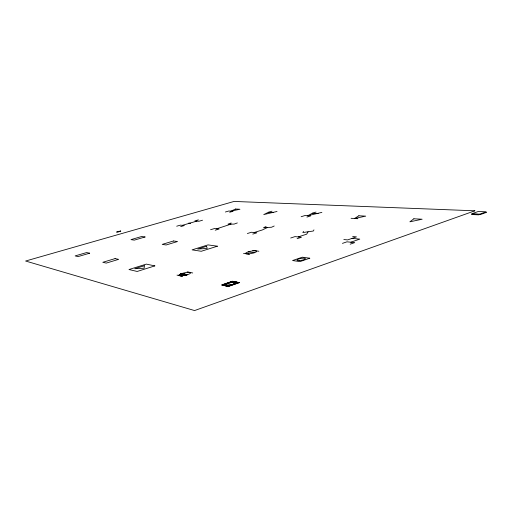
<?xml version="1.0" encoding="UTF-8"?>
<svg xmlns="http://www.w3.org/2000/svg" width="512" height="512" viewBox="0 0 512 512"><rect width="100%" height="100%" fill="white"/><g stroke="black" fill="none" stroke-linecap="round" stroke-linejoin="round"><path stroke-width="0.77" d="M313.952 229.869L313.312 231.027L302.848 232.544L303.552 231.386M308.07 231.782L306.707 234.144L298.182 236.941M316.032 212.07L312.339 213.222L307.776 215.725L321.888 212.378M272.006 211.194L268.454 212.269L263.757 214.579L277.03 211.475M274.202 225.997L271.603 227.232L263.482 227.738L266.093 226.509M267.526 227.488L262.246 229.99L254.144 232.531M231.008 224.122L216.762 228.787M237.325 222.938L234.086 224.102L227.962 224.141L231.194 222.989M224.986 285.702L226.707 285.107M234.163 282.528L235.859 281.946M350.822 242.208L359.795 239.11L352.051 238.387M225.293 285.773L227.046 285.165M234.445 282.605L236.173 282.01M225.6 285.837L227.462 285.197M234.656 282.707L236.486 282.074M225.907 285.907L227.949 285.203M234.79 282.835L236.8 282.138M226.221 285.978L228.525 285.178M234.842 282.989L237.12 282.202M226.528 286.048L229.21 285.114M234.784 283.187L237.434 282.272M226.842 286.112L230.067 284.992M234.554 283.443L237.747 282.336M227.149 286.182L231.283 284.749M233.971 283.821L238.061 282.4M227.462 286.253L238.381 282.464M227.776 286.317L238.694 282.534M228.09 286.387L239.014 282.598M350.182 244.179L354.739 242.605L346.957 241.824L342.438 243.379M221.92 285.03L232.749 281.299M222.227 285.094L233.062 281.363M222.528 285.165L233.37 281.427M222.835 285.229L226.944 283.814M229.613 282.893L233.683 281.491M223.142 285.299L226.355 284.192M230.816 282.65L233.99 281.555M223.443 285.363L226.118 284.442M231.661 282.528L234.304 281.619M223.75 285.434L226.048 284.64M232.346 282.464L234.611 281.683M224.058 285.498L226.093 284.8M232.922 282.438L234.925 281.747M224.365 285.568L226.221 284.928M233.408 282.445L235.238 281.811M224.672 285.638L226.432 285.03M233.818 282.477L235.552 281.882M297.107 238.682L301.427 237.267L294.97 236.614L290.682 238.016M252.781 234.093L256.883 232.806L251.437 232.256L247.366 233.53M306.912 217.082L310.688 215.898L304.896 215.552L301.146 216.723M210.579 229.722L214.451 228.557L219.104 229.018L215.206 230.202M180.653 226.624L184.346 225.542L180.365 225.139L176.698 226.214M202.522 220.218L198.925 221.267L194.854 220.915L198.426 219.872M229.658 212.269L233.094 211.264L228.813 211.008L225.395 212.006M182.349 225.338L196.883 221.094M118.381 231.821L119.603 231.475M484.787 212.32L486.4 212.384L480.198 214.624L478.592 214.554L486.189 211.808L478.227 211.494L471.43 213.92L479.366 214.266M312.339 213.222L318.176 213.542M268.454 212.269L273.453 212.557M351.072 218.304L357.888 218.714M352.653 236.531L356.461 236.877L347.616 239.91L343.834 239.539M188.646 223.11L190.662 223.296M117.811 231.75L118.323 231.821M252.717 250.413L258.861 251.251M248.141 251.904L254.246 252.768M243.533 253.408L249.6 254.291M187.123 271.821L192.717 272.979M182.086 273.466L187.629 274.65M181.856 273.542L187.398 274.726M181.632 273.619L187.155 274.803M181.421 273.696L186.906 274.874M181.21 273.779L186.65 274.95M181.005 273.856L186.394 275.021M180.8 273.939L186.125 275.091M180.608 274.022L185.85 275.155M180.422 274.112L185.568 275.226M180.243 274.195L185.28 275.29M180.07 274.285L184.986 275.354M179.91 274.374L184.685 275.411M179.757 274.47L184.371 275.475M179.61 274.566L184.051 275.533M179.475 274.662L183.712 275.584M179.354 274.758L183.366 275.635M179.245 274.867L183.008 275.686M179.155 274.97L182.624 275.731M179.091 275.085L182.221 275.77M179.059 275.206L181.786 275.802M179.072 275.334L181.306 275.827M179.181 275.488L180.723 275.827M177.011 275.123L182.515 276.333M144.333 265.734L144.141 268.23L134.746 268.73L144.333 265.734M413.882 218.778L409.856 221.818L422.118 219.226L413.882 218.778M358.848 215.77L354.464 218.509L365.715 216.141L358.848 215.77M235.603 209.024L230.944 211.136L239.923 209.261L235.603 209.024M480.083 214.342L478.707 214.835L471.744 214.528L473.114 214.035L480.083 214.342M474.854 210.803L194.56 310.56L25.6 261.03L234.08 201.44L474.854 210.803M239.309 282.662L228.384 286.451L221.632 284.966L232.461 281.235L239.309 282.662M309.766 258.208L299.949 261.613L292.576 260.544L302.317 257.19L309.766 258.208M154.822 265.894L137.171 271.456L128.973 269.536L146.342 264.115L154.822 265.894M217.395 246.195L201.254 251.277L192.077 249.862L207.994 244.896L217.395 246.195M206.515 246.304L197.734 249.05L207.245 248.41L206.515 246.304M115.072 258.598L102.797 262.298L106.266 263.098L118.637 259.354L115.072 258.598M173.536 240.973L162.214 244.384L166.125 244.979L177.517 241.53L173.536 240.973M89.664 253.197L78.074 256.589L75.142 255.91L86.643 252.557L89.664 253.197M145.043 236.979L134.298 240.128L130.97 239.622L141.651 236.506L145.043 236.979M118.509 231.328L117.286 231.674L120.122 231.546L118.509 231.328M120.301 231.046L116.582 232.102L120.819 231.117L120.301 231.046M181.984 275.789A5.907 1.293 -12.1 0 0 190.624 272.877A5.907 1.293 -12.1 0 0 181.907 273.523A5.907 1.293 -12.1 0 0 181.984 275.789M248.512 253.875A5.626 1.171 -10.9 0 0 256.704 251.296A5.626 1.171 -10.9 0 0 248.314 251.846A5.626 1.171 -10.9 0 0 248.512 253.875M228.218 285.197A4.48 1.088 -11.3 0 0 234.842 283.002A4.48 1.088 -11.3 0 0 228.275 283.27A4.48 1.088 -11.3 0 0 228.218 285.197M299.091 260.589A4.269 0.973 -10.1 0 0 305.357 258.669A4.269 0.973 -10.1 0 0 299.008 258.899A4.269 0.973 -10.1 0 0 299.091 260.589"/></g></svg>
